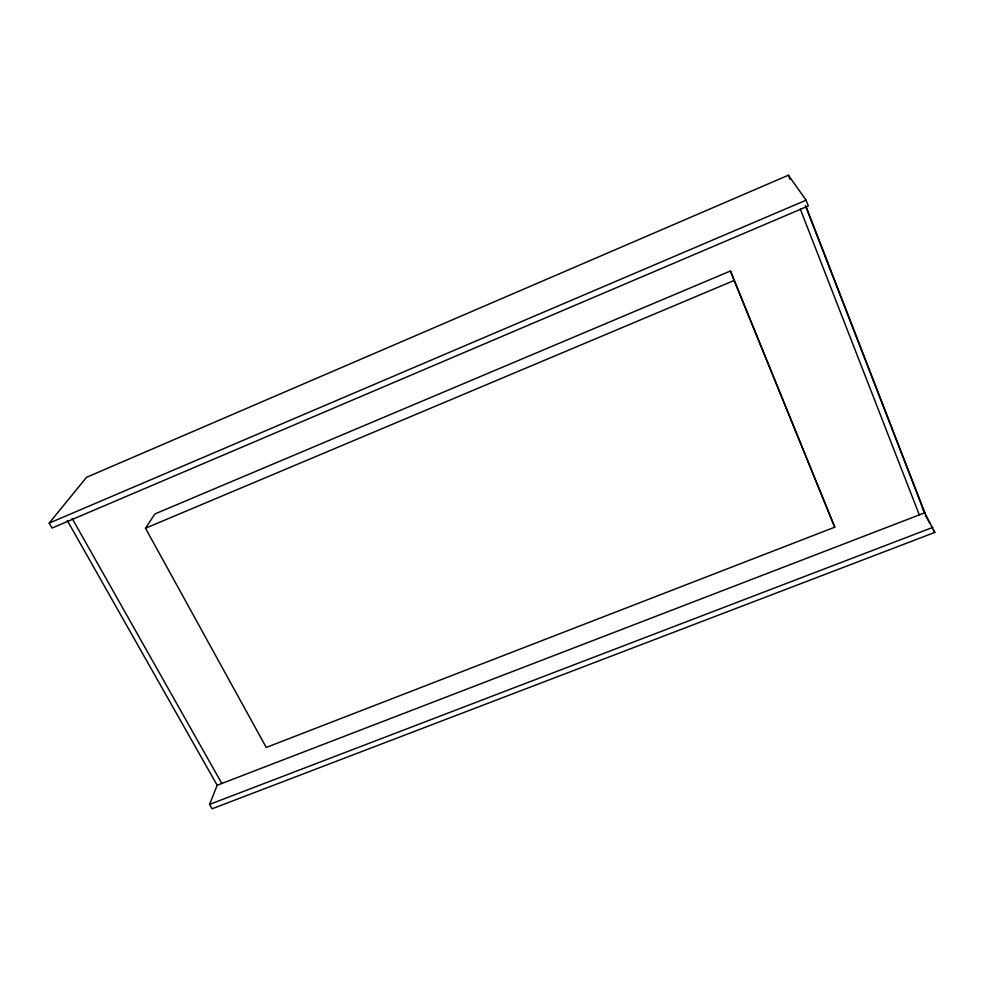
<?xml version="1.0" encoding="UTF-8"?>
<svg xmlns="http://www.w3.org/2000/svg" width="984" height="984" viewBox="0 0 984 984"><rect width="100%" height="100%" fill="white"/><g stroke="black" fill="none" stroke-linecap="round" stroke-linejoin="round"><path stroke-width="1.48" d="M922.279 508.052L934.8 532.43L212.077 808.786L209.58 804.408L217.157 785.269L924.849 512.75L806.117 206.665M145.484 528.223L154.931 513.931L730.46 270.981L834.752 527.19L266.233 747.446L145.484 528.223L734.15 280.477L730.46 270.981M49.2 523.107L86.555 477.302L788.405 175.213L806.081 200.195L808.319 205.963L52.017 528.051L49.2 523.107L806.081 200.195M209.58 804.408L932.832 527.362M72.127 518.42L221.831 783.461M67.269 520.487L217.157 785.269M925.427 515.247L929.757 523.181M933.361 529.786L934.8 532.43M734.15 280.477L834.752 527.19M788.405 175.213L789.967 179.223M800.312 209.137L919.314 514.878M805.355 205.582L923.73 510.708"/></g></svg>
